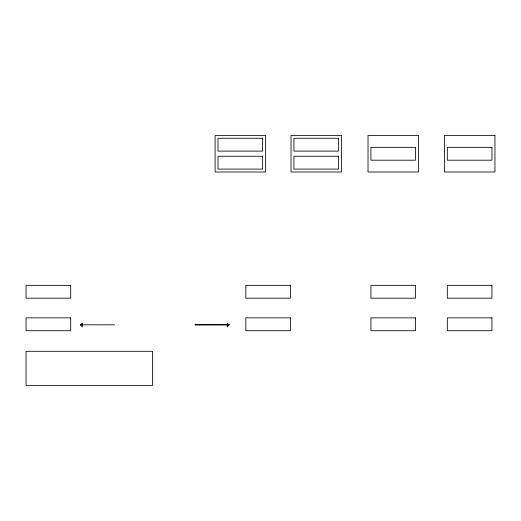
<?xml version="1.0" encoding="UTF-8"?>
<svg xmlns="http://www.w3.org/2000/svg" width="521" height="521" viewBox="0 0 521 521"><rect width="100%" height="100%" fill="white"/><g stroke="black" fill="none" stroke-linecap="round" stroke-linejoin="round"><path stroke-width="0.78" d="M80.794 324.804L82.338 322.987L82.338 326.941L80.397 324.824M229.266 324.804L195.01 324.824L229.266 324.804L227.267 326.941L227.267 322.987L228.81 324.804M80.338 324.804L114.594 324.824M265.645 135.525L215.101 135.525L215.101 172.002L265.645 172.002L265.645 135.525M341.568 135.525L291.024 135.525L291.024 172.002L341.568 172.002L341.568 135.525M418.565 135.525L368.015 135.525L368.015 172.002L418.565 172.002L418.565 135.525M494.95 135.525L444.406 135.525L444.406 172.002L494.95 172.002L494.95 135.525M262.636 138.26L217.993 138.26L217.993 151.116L262.636 151.116L262.636 138.26M338.559 138.26L293.922 138.26L293.922 151.116L338.559 151.116L338.559 138.26M415.55 147.339L370.913 147.339L370.913 160.194L415.55 160.194L415.55 147.339M491.941 147.339L447.305 147.339L447.305 160.194L491.941 160.194L491.941 147.339M262.636 156.241L217.993 156.241L217.993 169.091L262.636 169.091L262.636 156.241M338.559 156.241L293.922 156.241L293.922 169.091L338.559 169.091L338.559 156.241M70.687 285.345L26.05 285.345L26.05 298.194L70.687 298.194L70.687 285.345M290.457 285.345L245.821 285.345L245.821 298.194L290.457 298.194L290.457 285.345M415.55 285.345L370.913 285.345L370.913 298.194L415.55 298.194L415.55 285.345M491.941 285.345L447.305 285.345L447.305 298.194L491.941 298.194L491.941 285.345M70.687 317.862L26.05 317.862L26.05 330.718L70.687 330.718L70.687 317.862M290.457 317.862L245.821 317.862L245.821 330.718L290.457 330.718L290.457 317.862M415.55 317.862L370.913 317.862L370.913 330.718L415.55 330.718L415.55 317.862M491.941 317.862L447.305 317.862L447.305 330.718L491.941 330.718L491.941 317.862M152.497 351.304L26.05 351.304L26.05 385.475L152.497 385.475L152.497 351.304"/></g></svg>
